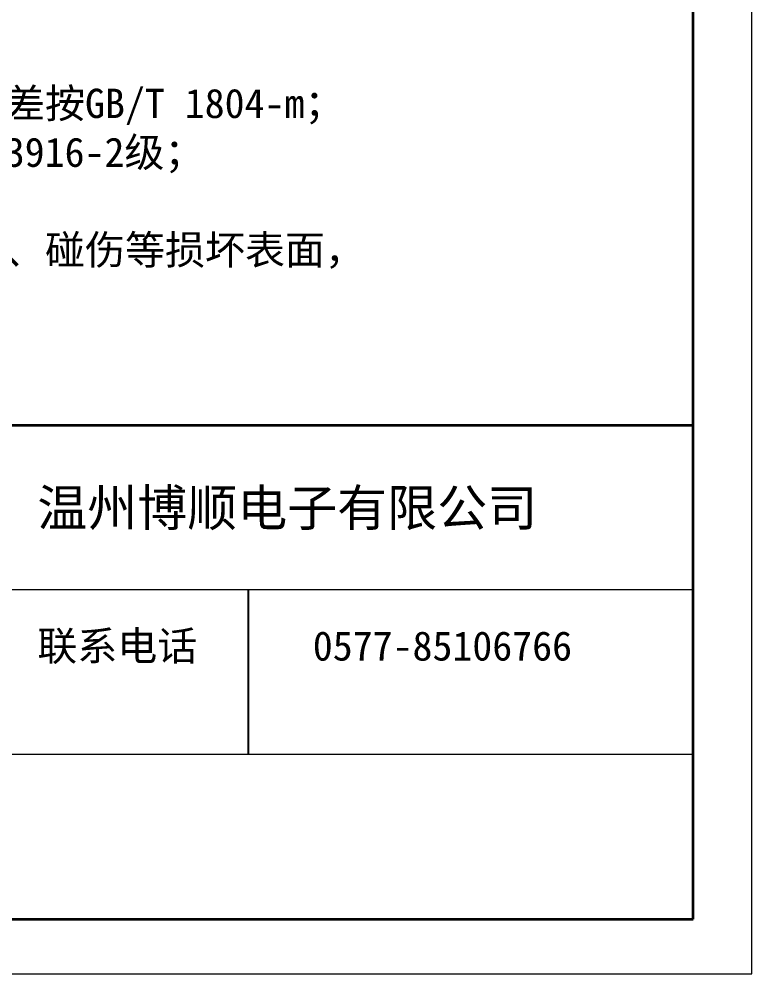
# Model space of a CAD drawing. Header units: millimetres. Extents: x 803 to 1266, y 444 to 714.
# Drawn here: x 945.1 to 1005, y 446.8 to 525 of the extents above; entities that cross this region are included whole.
import ezdxf

# ---------------------------------------------------------------- set-up
doc = ezdxf.new("R2010")
doc.units = ezdxf.units.MM
doc.layers.get('0').update_dxf_attribs({"linetype": 'CONTINUOUS'})
doc.layers.add('layer 1', color=7, linetype='CONTINUOUS')

msp = doc.modelspace()

# ---------------------------------------------------------------- linework, layer by layer
at = {"layer": 'layer 1', "color": 1}
msp.add_line((963.794, 478.249), (963.795, 464.771), dxfattribs=at)
at = {"layer": 'layer 1', "color": 1, "lineweight": 9}
for points in [[(1005.046, 446.8), (1005.046, 446.8), (1005.046, 713.672), (1005.046, 713.672)], [(1000.226, 478.249), (1000.226, 478.249), (942.394, 478.249), (942.394, 478.249)], [(1000.226, 478.249), (1000.226, 478.249), (1000.226, 478.249), (1000.226, 478.249)], [(1000.226, 464.771), (1000.226, 464.771), (942.394, 464.771), (942.394, 464.771)], [(1000.226, 464.771), (1000.226, 464.771), (1000.226, 464.771), (1000.226, 464.771)], [(802.632, 446.8), (802.632, 446.8), (1005.046, 446.8), (1005.046, 446.8)], [(1005.046, 446.8), (1005.046, 446.8), (1005.046, 446.8), (1005.046, 446.8)]]:
    msp.add_open_spline(points, degree=3, dxfattribs=at)
at = {"layer": 'layer 1', "lineweight": 35}
for points in [[(1000.226, 451.293), (1000.226, 451.293), (1000.226, 709.179), (1000.226, 709.179)], [(1000.226, 491.728), (1000.226, 491.728), (826.729, 491.728), (826.729, 491.728)], [(1000.226, 491.728), (1000.226, 491.728), (1000.226, 491.728), (1000.226, 491.728)], [(826.729, 451.293), (826.729, 451.293), (1000.226, 451.293), (1000.226, 451.293)], [(1000.226, 451.293), (1000.226, 451.293), (1000.226, 451.293), (1000.226, 451.293)]]:
    msp.add_open_spline(points, degree=3, dxfattribs=at)
at = {"layer": 'layer 1', "lineweight": 9}
for points in [[(826.729, 451.293), (826.729, 451.293), (1000.226, 451.293), (1000.226, 451.293)], [(1000.226, 451.293), (1000.226, 451.293), (1000.226, 451.293), (1000.226, 451.293)]]:
    msp.add_open_spline(points, degree=3, dxfattribs=at)

# ---------------------------------------------------------------- texts
at = {"attachment_point": 1}
for s, width, insert, char_height, own_width in [('{\\fSimSun|b0|i0|c134|p2;技术要求：\\P      制件未注公差尺寸的极限偏差按}GB/T 1804-m{\\fSimSun|b0|i0|c134|p2;；\\P      制件未注形位公差按}GB/T 13916-2{\\fSimSun|b0|i0|c134|p2;级； \\P      制件不得有裂纹或缺损； \\P      制件表面平整，不得有沟痕、碰伤等损坏表面，\\P      去除边角毛刺； 表面处理.}', 235.38608, (894.825, 523.312), 2.4, 141.23165), ('{\\fSimHei|b0|i0|c134|p49;温州博顺电子有限公司}', 73.86548, (946.543, 486.485), 3, 44.31929), ('{\\fSimHei|b0|i0|c134|p49;联系电话}', 73.86548, (946.543, 474.866), 2.4, 44.31929), ('{\\fSimHei|b0|i0|c134|p49;0577-85106766}', 73.86548, (969.098, 474.866), 2.4, 44.31929)]:
    msp.add_mtext_dynamic_manual_height_columns(s, width=width, gutter_width=1, heights=[0], dxfattribs=dict(at, insert=insert, char_height=char_height)).dxf.set("width", own_width)

doc.saveas('drawing.dxf')
